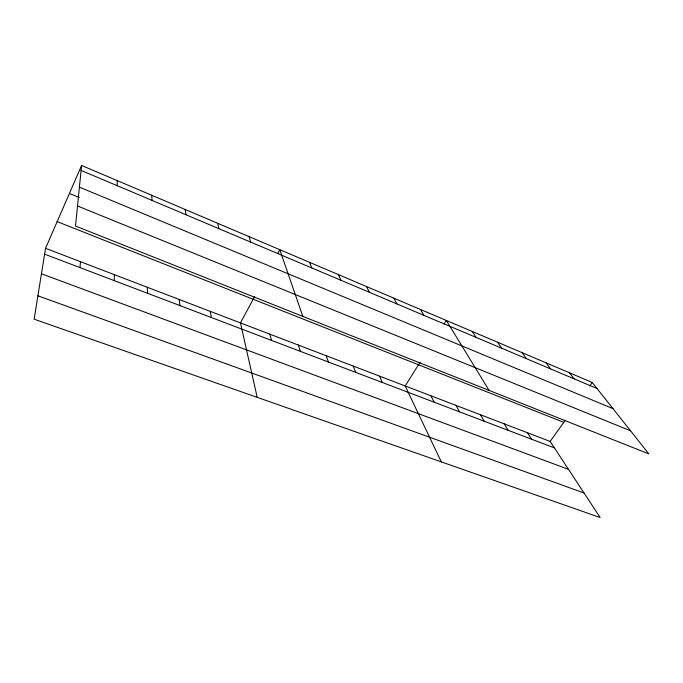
<?xml version="1.0" encoding="UTF-8"?>
<svg xmlns="http://www.w3.org/2000/svg" width="683" height="683" viewBox="0 0 683 683"><rect width="100%" height="100%" fill="white"/><g stroke="black" fill="none" stroke-linecap="round" stroke-linejoin="round"><path stroke-width="1.02" d="M117.169 185.665L117.203 180.585M114.3 280.645L114.368 274.66M79.979 267.599L80.474 261.683M81.601 165.457L75.497 226.03L648.85 453.896L592.238 382.471L81.601 165.457L45.539 248.322L34.15 319.192L600.169 517.543L550.156 441.431L45.539 248.322M254.639 296.499L240.459 322.914L257.201 397.352M277.819 253.342L279.782 249.679L302.817 316.374M420.165 362.092L405.173 385.946L441.312 461.879M444.112 323.99L446.332 320.464L489.096 390.411M550.156 441.431L564.986 420.668M589.779 385.921L592.238 382.471M37.907 295.816L584.033 492.998M41.45 273.789L568.512 469.366M44.6 254.161L554.408 447.894M57.159 221.616L563.791 422.333M77.512 205.984L630.546 430.811M69.418 193.451L79.245 197.481M79.416 187.151L612.967 408.63M81.098 170.417L597.027 388.525M569.477 372.807L574.096 378.826M546.127 362.878L550.566 368.88M522.162 352.693L526.414 358.669M497.565 342.234L501.604 348.185M472.295 331.503L476.111 337.411M527.498 432.766L531.579 439.22M504.276 423.87L508.161 430.324M420.446 309.467L423.793 315.29M480.448 414.752L484.145 421.198M456.005 405.403L459.497 411.832M393.852 298.164L396.943 303.944M430.922 395.799L434.2 402.21M366.515 286.544L369.341 292.273M338.418 274.6L340.954 280.269M379.517 376.128L382.318 382.497M353.179 366.045L355.732 372.397M309.519 262.323L311.755 267.924M326.132 355.698L328.421 362.016M298.351 345.069L300.358 351.352M249.175 236.677L250.746 242.132M269.802 334.141L271.518 340.39M217.655 223.281L218.859 228.66M210.279 311.363L211.337 317.518M185.178 209.476L185.998 214.769M179.228 299.478L179.936 305.591M151.711 195.253L152.121 200.443M147.272 287.253L147.605 293.297"/></g></svg>
